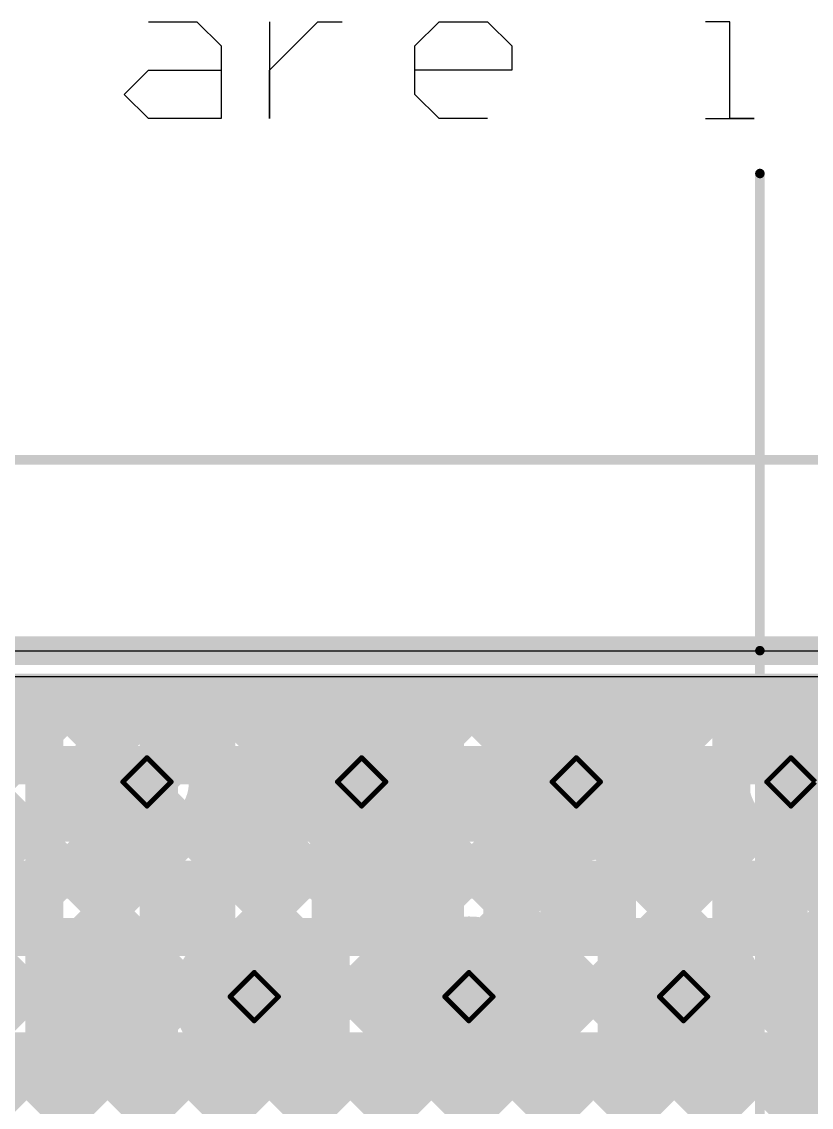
# Model space of a CAD drawing. Header units: millimetres. Extents: x 13 to 259, y -2 to 326.
# Drawn here: x 136.56 to 144.84, y 132.02 to 143.39 of the extents above; entities that cross this region are included whole.
import ezdxf

# ---------------------------------------------------------------- set-up
doc = ezdxf.new("R2010")
doc.units = ezdxf.units.MM
for name, color, linetype in [('BottomLayer', 5, 'Continuous'), ('ConnectLayer', 7, 'Continuous'), ('DrillDrawing', 1, 'Continuous'), ('Mechanical10', 56, 'Continuous'), ('Mechanical14', 56, 'Continuous'), ('Mechanical34', 56, 'Continuous'), ('Mechanical9', 56, 'Continuous'), ('MidLayer1', 16, 'Continuous'), ('MidLayer2', 76, 'Continuous'), ('MidLayer3', 90, 'Continuous'), ('MidLayer4', 156, 'Continuous'), ('MidLayer5', 130, 'Continuous'), ('MidLayer6', 216, 'Continuous'), ('MultiLayer', 9, 'Continuous'), ('TopLayer', 1, 'Continuous')]:
    doc.layers.add(name, color=color, linetype=linetype)

msp = doc.modelspace()

# ---------------------------------------------------------------- linework, layer by layer
at = {"layer": 'BottomLayer', "const_width": 0.3}
for points in [[(137.725, 135.425, 1), (138.025, 135.425, 1)], [(139.975, 135.425, 1), (140.275, 135.425, 1)], [(142.225, 135.425, 1), (142.525, 135.425, 1)], [(144.475, 135.425, 1), (144.775, 135.425, 1)], [(138.85, 133.175, 1), (139.15, 133.175, 1)], [(141.1, 133.175, 1), (141.4, 133.175, 1)], [(143.35, 133.175, 1), (143.65, 133.175, 1)]]:
    msp.add_lwpolyline(points, format="xyb", close=True, dxfattribs=at)
at = {"layer": 'ConnectLayer'}
msp.add_line((67.8, 136.8), (151.8, 136.8), dxfattribs=at)
msp.add_line((67.8, 136.8), (151.8, 136.8), dxfattribs=at)
at = {"layer": 'ConnectLayer', "const_width": 0.4}
for points in [[(90.1, 136.36), (151.36, 136.36)], [(90.1, 136.36), (151.36, 136.36)], [(132.623, 136.36), (139.043, 129.94)], [(132.809, 131.96), (137.209, 136.36)], [(133.471, 136.36), (139.891, 129.94)], [(133.657, 131.96), (138.057, 136.36)], [(134.32, 136.36), (140.74, 129.94)], [(134.506, 131.96), (138.906, 136.36)], [(134.769, 136.36), (151.36, 136.36)], [(134.769, 136.36), (151.36, 136.36)], [(134.874, 136.36), (144.3, 136.36)], [(134.874, 136.36), (144.3, 136.36)], [(134.874, 136.36), (144.3, 136.36)], [(134.874, 136.36), (144.3, 136.36)], [(135.169, 136.36), (138.36, 133.168)], [(135.169, 136.36), (138.36, 133.168)], [(135.169, 136.36), (141.589, 129.94)], [(135.354, 131.96), (139.754, 136.36)], [(135.916, 131.673), (140.603, 136.36)], [(135.98, 135.131), (137.209, 136.36)], [(135.98, 135.131), (137.209, 136.36)], [(136.017, 136.36), (138.66, 133.717)], [(136.017, 136.36), (138.66, 133.717)], [(136.017, 136.36), (142.437, 129.94)], [(136.081, 132.687), (139.754, 136.36)], [(136.081, 132.687), (139.754, 136.36)], [(136.34, 131.249), (141.451, 136.36)], [(136.765, 130.825), (142.3, 136.36)], [(136.8, 132.35), (136.8, 136.36)], [(136.866, 136.36), (137.387, 135.839)], [(136.866, 136.36), (137.387, 135.839)], [(136.866, 136.36), (143.286, 129.94)], [(137.189, 130.401), (143.148, 136.36)], [(137.4, 132.35), (137.4, 136.36)], [(137.613, 129.976), (143.997, 136.36)], [(137.714, 136.36), (138.028, 136.047)], [(137.714, 136.36), (138.028, 136.047)], [(137.714, 136.36), (144.134, 129.94)], [(137.75, 136.053), (138.057, 136.36)], [(137.75, 136.053), (138.057, 136.36)], [(138, 132.35), (138, 136.36)], [(138.373, 135.827), (138.906, 136.36)], [(138.373, 135.827), (138.906, 136.36)], [(138.425, 129.94), (144.845, 136.36)], [(138.563, 136.36), (139.485, 135.437)], [(138.563, 136.36), (139.485, 135.437)], [(138.563, 136.36), (144.095, 130.827)], [(138.6, 132.35), (138.6, 136.36)], [(139.2, 132.35), (139.2, 136.36)], [(139.274, 129.94), (145.694, 136.36)], [(139.411, 136.36), (139.797, 135.974)], [(139.411, 136.36), (139.797, 135.974)], [(139.411, 136.36), (144.573, 131.198)], [(139.506, 133.567), (142.3, 136.36)], [(139.506, 133.567), (142.3, 136.36)], [(139.8, 132.35), (139.8, 136.36)], [(140.122, 129.94), (146.542, 136.36)], [(140.26, 136.36), (143.021, 133.599)], [(140.26, 136.36), (143.021, 133.599)], [(140.26, 136.36), (151.36, 125.26)], [(140.287, 136.044), (140.603, 136.36)], [(140.287, 136.044), (140.603, 136.36)], [(140.4, 132.35), (140.4, 136.36)], [(140.729, 135.638), (141.451, 136.36)], [(140.729, 135.638), (141.451, 136.36)], [(140.971, 129.94), (147.391, 136.36)], [(141, 132.35), (141, 136.36)], [(141.108, 136.36), (141.788, 135.68)], [(141.108, 136.36), (141.788, 135.68)], [(141.108, 136.36), (151.36, 126.108)], [(141.6, 132.35), (141.6, 136.36)], [(141.819, 129.94), (148.239, 136.36)], [(141.957, 136.36), (142.262, 136.055)], [(141.957, 136.36), (142.262, 136.055)], [(141.957, 136.36), (151.36, 126.957)], [(142.2, 132.35), (142.2, 136.36)], [(142.668, 129.94), (149.088, 136.36)], [(142.739, 135.951), (143.148, 136.36)], [(142.739, 135.951), (143.148, 136.36)], [(142.8, 132.35), (142.8, 136.36)], [(142.805, 136.36), (144.087, 135.078)], [(142.805, 136.36), (144.087, 135.078)], [(142.805, 136.36), (151.36, 127.805)], [(143.013, 135.376), (143.997, 136.36)], [(143.013, 135.376), (143.997, 136.36)], [(143.4, 132.35), (143.4, 136.36)], [(143.654, 136.36), (144.155, 135.859)], [(143.654, 136.36), (144.155, 135.859)], [(143.654, 136.36), (151.36, 128.654)], [(143.876, 133.693), (146.542, 136.36)], [(143.876, 133.693), (146.542, 136.36)], [(144, 132.35), (144, 136.36)], [(144.502, 136.36), (144.832, 136.031)], [(144.502, 136.36), (144.832, 136.031)], [(144.502, 136.36), (151.36, 129.502)], [(144.545, 136.06), (144.845, 136.36)], [(144.545, 136.06), (144.845, 136.36)], [(144.6, 132.35), (144.6, 136.36)], [(68.24, 136.2), (151.36, 136.2)], [(68.24, 135.6), (151.36, 135.6)], [(136.213, 134.516), (137.247, 135.55)], [(136.213, 134.516), (137.247, 135.55)], [(138.497, 135.578), (140.657, 133.417)], [(138.497, 135.578), (140.657, 133.417)], [(141.859, 133.373), (143.99, 135.505)], [(141.859, 133.373), (143.99, 135.505)], [(143.005, 135.312), (145.111, 133.206)], [(143.005, 135.312), (145.111, 133.206)], [(133.328, 129.085), (139.506, 135.263)], [(136.016, 131.773), (139.506, 135.263)], [(144.136, 133.105), (146.264, 135.234)], [(144.136, 133.105), (146.264, 135.234)], [(126.695, 119.907), (141.849, 135.061)], [(137.288, 130.5), (141.849, 135.061)], [(140.674, 135.097), (143.025, 132.747)], [(140.674, 135.097), (143.025, 132.747)], [(68.24, 135), (151.36, 135)], [(132.78, 123.446), (144.244, 134.911)], [(136.303, 133.757), (137.473, 134.927)], [(136.303, 133.757), (137.473, 134.927)], [(138.289, 134.937), (144.624, 128.602)], [(138.289, 134.937), (144.624, 128.602)], [(138.561, 129.227), (144.244, 134.911)], [(142.63, 134.838), (143.679, 133.79)], [(142.63, 134.838), (143.679, 133.79)], [(144.278, 134.887), (145.434, 133.731)], [(144.278, 134.887), (145.434, 133.731)], [(138.898, 133.807), (139.913, 134.821)], [(138.898, 133.807), (139.913, 134.821)], [(140.138, 134.785), (141.121, 133.802)], [(140.138, 134.785), (141.121, 133.802)], [(141.427, 133.79), (142.424, 134.787)], [(141.427, 133.79), (142.424, 134.787)], [(68.24, 134.4), (151.36, 134.4)], [(136.229, 134.451), (145.468, 125.212)], [(136.229, 134.451), (145.468, 125.212)], [(68.24, 133.8), (151.36, 133.8)], [(136.291, 133.54), (147.853, 121.978)], [(136.291, 133.54), (147.853, 121.978)], [(144.115, 133.354), (149.969, 127.499)], [(144.115, 133.354), (149.969, 127.499)], [(132.601, 127.51), (138.368, 133.277)], [(132.781, 120.902), (145.113, 133.233)], [(136.44, 131.349), (138.368, 133.277)], [(139.834, 127.955), (145.113, 133.233)], [(68.24, 133.2), (151.36, 133.2)], [(141.877, 133.046), (148.398, 126.525)], [(141.877, 133.046), (148.398, 126.525)], [(133.874, 126.238), (140.635, 132.998)], [(137.713, 130.076), (140.635, 132.998)], [(136.141, 132.842), (145.636, 123.347)], [(136.141, 132.842), (145.636, 123.347)], [(137.687, 127.505), (142.982, 132.799)], [(138.986, 128.803), (142.982, 132.799)], [(139.542, 132.835), (144.112, 128.265)], [(139.542, 132.835), (144.112, 128.265)], [(132.77, 126.831), (138.608, 132.669)], [(136.864, 130.925), (138.608, 132.669)], [(143.072, 132.699), (147.538, 128.233)], [(143.072, 132.699), (147.538, 128.233)], [(143.924, 132.696), (147.878, 128.742)], [(143.924, 132.696), (147.878, 128.742)], [(111.689, 132.6), (151.36, 132.6)], [(134.036, 125.551), (141.052, 132.566)], [(138.137, 129.652), (141.052, 132.566)], [(138.96, 126.232), (145.38, 132.653)], [(140.258, 127.53), (145.38, 132.653)], [(141.492, 132.582), (147.71, 126.364)], [(141.492, 132.582), (147.71, 126.364)], [(137.842, 126.811), (143.57, 132.539)], [(138.993, 132.535), (145.699, 125.83)], [(138.993, 132.535), (145.699, 125.83)], [(139.41, 128.379), (143.57, 132.539)], [(111.939, 132.35), (146.59, 132.35)]]:
    msp.add_lwpolyline(points, dxfattribs=at)
at = {"layer": 'ConnectLayer'}
for points, const_width in [([(136.7, 136.36, 1), (136.9, 136.36, 1)], 0.2), ([(136.766, 136.36, 1), (136.966, 136.36, 1)], 0.2), ([(136.766, 136.36, 1), (136.966, 136.36, 1)], 0.2), ([(136.766, 136.36, 1), (136.966, 136.36, 1)], 0.2), ([(137.109, 136.36, 1), (137.309, 136.36, 1)], 0.2), ([(137.109, 136.36, 1), (137.309, 136.36, 1)], 0.2), ([(137.109, 136.36, 1), (137.309, 136.36, 1)], 0.2), ([(137.3, 136.36, 1), (137.5, 136.36, 1)], 0.2), ([(137.614, 136.36, 1), (137.814, 136.36, 1)], 0.2), ([(137.614, 136.36, 1), (137.814, 136.36, 1)], 0.2), ([(137.614, 136.36, 1), (137.814, 136.36, 1)], 0.2), ([(137.9, 136.36, 1), (138.1, 136.36, 1)], 0.2), ([(137.957, 136.36, 1), (138.157, 136.36, 1)], 0.2), ([(137.957, 136.36, 1), (138.157, 136.36, 1)], 0.2), ([(137.957, 136.36, 1), (138.157, 136.36, 1)], 0.2), ([(138.463, 136.36, 1), (138.663, 136.36, 1)], 0.2), ([(138.463, 136.36, 1), (138.663, 136.36, 1)], 0.2), ([(138.463, 136.36, 1), (138.663, 136.36, 1)], 0.2), ([(138.5, 136.36, 1), (138.7, 136.36, 1)], 0.2), ([(138.806, 136.36, 1), (139.006, 136.36, 1)], 0.2), ([(138.806, 136.36, 1), (139.006, 136.36, 1)], 0.2), ([(138.806, 136.36, 1), (139.006, 136.36, 1)], 0.2), ([(139.1, 136.36, 1), (139.3, 136.36, 1)], 0.2), ([(139.311, 136.36, 1), (139.511, 136.36, 1)], 0.2), ([(139.311, 136.36, 1), (139.511, 136.36, 1)], 0.2), ([(139.311, 136.36, 1), (139.511, 136.36, 1)], 0.2), ([(139.654, 136.36, 1), (139.854, 136.36, 1)], 0.2), ([(139.654, 136.36, 1), (139.854, 136.36, 1)], 0.2), ([(139.654, 136.36, 1), (139.854, 136.36, 1)], 0.2), ([(139.7, 136.36, 1), (139.9, 136.36, 1)], 0.2), ([(140.16, 136.36, 1), (140.36, 136.36, 1)], 0.2), ([(140.16, 136.36, 1), (140.36, 136.36, 1)], 0.2), ([(140.16, 136.36, 1), (140.36, 136.36, 1)], 0.2), ([(140.3, 136.36, 1), (140.5, 136.36, 1)], 0.2), ([(140.503, 136.36, 1), (140.703, 136.36, 1)], 0.2), ([(140.503, 136.36, 1), (140.703, 136.36, 1)], 0.2), ([(140.503, 136.36, 1), (140.703, 136.36, 1)], 0.2), ([(140.9, 136.36, 1), (141.1, 136.36, 1)], 0.2), ([(141.008, 136.36, 1), (141.208, 136.36, 1)], 0.2), ([(141.008, 136.36, 1), (141.208, 136.36, 1)], 0.2), ([(141.008, 136.36, 1), (141.208, 136.36, 1)], 0.2), ([(141.351, 136.36, 1), (141.551, 136.36, 1)], 0.2), ([(141.351, 136.36, 1), (141.551, 136.36, 1)], 0.2), ([(141.351, 136.36, 1), (141.551, 136.36, 1)], 0.2), ([(141.5, 136.36, 1), (141.7, 136.36, 1)], 0.2), ([(141.857, 136.36, 1), (142.057, 136.36, 1)], 0.2), ([(141.857, 136.36, 1), (142.057, 136.36, 1)], 0.2), ([(141.857, 136.36, 1), (142.057, 136.36, 1)], 0.2), ([(142.1, 136.36, 1), (142.3, 136.36, 1)], 0.2), ([(142.2, 136.36, 1), (142.4, 136.36, 1)], 0.2), ([(142.2, 136.36, 1), (142.4, 136.36, 1)], 0.2), ([(142.2, 136.36, 1), (142.4, 136.36, 1)], 0.2), ([(142.7, 136.36, 1), (142.9, 136.36, 1)], 0.2), ([(142.705, 136.36, 1), (142.905, 136.36, 1)], 0.2), ([(142.705, 136.36, 1), (142.905, 136.36, 1)], 0.2), ([(142.705, 136.36, 1), (142.905, 136.36, 1)], 0.2), ([(143.048, 136.36, 1), (143.248, 136.36, 1)], 0.2), ([(143.048, 136.36, 1), (143.248, 136.36, 1)], 0.2), ([(143.048, 136.36, 1), (143.248, 136.36, 1)], 0.2), ([(143.3, 136.36, 1), (143.5, 136.36, 1)], 0.2), ([(143.554, 136.36, 1), (143.754, 136.36, 1)], 0.2), ([(143.554, 136.36, 1), (143.754, 136.36, 1)], 0.2), ([(143.554, 136.36, 1), (143.754, 136.36, 1)], 0.2), ([(143.897, 136.36, 1), (144.097, 136.36, 1)], 0.2), ([(143.897, 136.36, 1), (144.097, 136.36, 1)], 0.2), ([(143.897, 136.36, 1), (144.097, 136.36, 1)], 0.2), ([(143.9, 136.36, 1), (144.1, 136.36, 1)], 0.2), ([(144.2, 136.36, 1), (144.4, 136.36, 1)], 0.2), ([(144.2, 136.36, 1), (144.4, 136.36, 1)], 0.2), ([(144.2, 136.36, 1), (144.4, 136.36, 1)], 0.2), ([(144.2, 136.36, 1), (144.4, 136.36, 1)], 0.2), ([(144.402, 136.36, 1), (144.602, 136.36, 1)], 0.2), ([(144.402, 136.36, 1), (144.602, 136.36, 1)], 0.2), ([(144.402, 136.36, 1), (144.602, 136.36, 1)], 0.2), ([(144.5, 136.36, 1), (144.7, 136.36, 1)], 0.2), ([(144.745, 136.36, 1), (144.945, 136.36, 1)], 0.2), ([(144.745, 136.36, 1), (144.945, 136.36, 1)], 0.2), ([(144.745, 136.36, 1), (144.945, 136.36, 1)], 0.2), ([(138.515, 135.425, 1), (137.235, 135.425, 1)], 0.4), ([(138.515, 135.425, 1), (137.235, 135.425, 1)], 0.4), ([(137.65, 136.053, 1), (137.85, 136.053, 1)], 0.2), ([(137.65, 136.053, 1), (137.85, 136.053, 1)], 0.2), ([(137.928, 136.047, 1), (138.128, 136.047, 1)], 0.2), ([(137.928, 136.047, 1), (138.128, 136.047, 1)], 0.2), ([(140.765, 135.425, 1), (139.485, 135.425, 1)], 0.4), ([(140.765, 135.425, 1), (139.485, 135.425, 1)], 0.4), ([(139.697, 135.974, 1), (139.897, 135.974, 1)], 0.2), ([(139.697, 135.974, 1), (139.897, 135.974, 1)], 0.2), ([(140.187, 136.044, 1), (140.387, 136.044, 1)], 0.2), ([(140.187, 136.044, 1), (140.387, 136.044, 1)], 0.2), ([(143.015, 135.425, 1), (141.735, 135.425, 1)], 0.4), ([(143.015, 135.425, 1), (141.735, 135.425, 1)], 0.4), ([(142.162, 136.055, 1), (142.362, 136.055, 1)], 0.2), ([(142.162, 136.055, 1), (142.362, 136.055, 1)], 0.2), ([(145.265, 135.425, 1), (143.985, 135.425, 1)], 0.4), ([(145.265, 135.425, 1), (143.985, 135.425, 1)], 0.4), ([(144.445, 136.06, 1), (144.645, 136.06, 1)], 0.2), ([(144.445, 136.06, 1), (144.645, 136.06, 1)], 0.2), ([(144.732, 136.031, 1), (144.932, 136.031, 1)], 0.2), ([(144.732, 136.031, 1), (144.932, 136.031, 1)], 0.2), ([(142.639, 135.951, 1), (142.839, 135.951, 1)], 0.2), ([(142.639, 135.951, 1), (142.839, 135.951, 1)], 0.2), ([(144.055, 135.859, 1), (144.255, 135.859, 1)], 0.2), ([(144.055, 135.859, 1), (144.255, 135.859, 1)], 0.2), ([(137.287, 135.839, 1), (137.487, 135.839, 1)], 0.2), ([(137.287, 135.839, 1), (137.487, 135.839, 1)], 0.2), ([(138.273, 135.827, 1), (138.473, 135.827, 1)], 0.2), ([(138.273, 135.827, 1), (138.473, 135.827, 1)], 0.2), ([(140.629, 135.638, 1), (140.829, 135.638, 1)], 0.2), ([(140.629, 135.638, 1), (140.829, 135.638, 1)], 0.2), ([(141.688, 135.68, 1), (141.888, 135.68, 1)], 0.2), ([(141.688, 135.68, 1), (141.888, 135.68, 1)], 0.2), ([(137.147, 135.55, 1), (137.347, 135.55, 1)], 0.2), ([(137.147, 135.55, 1), (137.347, 135.55, 1)], 0.2), ([(138.397, 135.578, 1), (138.597, 135.578, 1)], 0.2), ([(138.397, 135.578, 1), (138.597, 135.578, 1)], 0.2), ([(137.135, 135.425, 1), (137.335, 135.425, 1)], 0.2), ([(137.135, 135.425, 1), (137.335, 135.425, 1)], 0.2), ([(138.415, 135.425, 1), (138.615, 135.425, 1)], 0.2), ([(138.415, 135.425, 1), (138.615, 135.425, 1)], 0.2), ([(139.385, 135.437, 1), (139.585, 135.437, 1)], 0.2), ([(139.385, 135.437, 1), (139.585, 135.437, 1)], 0.2), ([(139.385, 135.425, 1), (139.585, 135.425, 1)], 0.2), ([(139.385, 135.425, 1), (139.585, 135.425, 1)], 0.2), ([(140.665, 135.425, 1), (140.865, 135.425, 1)], 0.2), ([(140.665, 135.425, 1), (140.865, 135.425, 1)], 0.2), ([(141.635, 135.425, 1), (141.835, 135.425, 1)], 0.2), ([(141.635, 135.425, 1), (141.835, 135.425, 1)], 0.2), ([(142.915, 135.425, 1), (143.115, 135.425, 1)], 0.2), ([(142.915, 135.425, 1), (143.115, 135.425, 1)], 0.2), ([(143.885, 135.425, 1), (144.085, 135.425, 1)], 0.2), ([(143.885, 135.425, 1), (144.085, 135.425, 1)], 0.2), ([(143.89, 135.505, 1), (144.09, 135.505, 1)], 0.2), ([(143.89, 135.505, 1), (144.09, 135.505, 1)], 0.2), ([(142.905, 135.312, 1), (143.105, 135.312, 1)], 0.2), ([(142.905, 135.312, 1), (143.105, 135.312, 1)], 0.2), ([(142.913, 135.376, 1), (143.113, 135.376, 1)], 0.2), ([(142.913, 135.376, 1), (143.113, 135.376, 1)], 0.2), ([(139.406, 135.263, 1), (139.606, 135.263, 1)], 0.2), ([(139.406, 135.263, 1), (139.606, 135.263, 1)], 0.2), ([(140.574, 135.097, 1), (140.774, 135.097, 1)], 0.2), ([(140.574, 135.097, 1), (140.774, 135.097, 1)], 0.2), ([(141.749, 135.061, 1), (141.949, 135.061, 1)], 0.2), ([(141.749, 135.061, 1), (141.949, 135.061, 1)], 0.2), ([(143.987, 135.078, 1), (144.187, 135.078, 1)], 0.2), ([(143.987, 135.078, 1), (144.187, 135.078, 1)], 0.2), ([(137.373, 134.927, 1), (137.573, 134.927, 1)], 0.2), ([(137.373, 134.927, 1), (137.573, 134.927, 1)], 0.2), ([(138.189, 134.937, 1), (138.389, 134.937, 1)], 0.2), ([(138.189, 134.937, 1), (138.389, 134.937, 1)], 0.2), ([(142.53, 134.838, 1), (142.73, 134.838, 1)], 0.2), ([(142.53, 134.838, 1), (142.73, 134.838, 1)], 0.2), ([(144.144, 134.911, 1), (144.344, 134.911, 1)], 0.2), ([(144.144, 134.911, 1), (144.344, 134.911, 1)], 0.2), ([(144.178, 134.887, 1), (144.378, 134.887, 1)], 0.2), ([(144.178, 134.887, 1), (144.378, 134.887, 1)], 0.2), ([(139.813, 134.821, 1), (140.013, 134.821, 1)], 0.2), ([(139.813, 134.821, 1), (140.013, 134.821, 1)], 0.2), ([(140.038, 134.785, 1), (140.238, 134.785, 1)], 0.2), ([(140.038, 134.785, 1), (140.238, 134.785, 1)], 0.2), ([(142.324, 134.787, 1), (142.524, 134.787, 1)], 0.2), ([(142.324, 134.787, 1), (142.524, 134.787, 1)], 0.2), ([(139.64, 133.175, 1), (138.36, 133.175, 1)], 0.4), ([(139.64, 133.175, 1), (138.36, 133.175, 1)], 0.4), ([(138.798, 133.807, 1), (138.998, 133.807, 1)], 0.2), ([(138.798, 133.807, 1), (138.998, 133.807, 1)], 0.2), ([(141.89, 133.175, 1), (140.61, 133.175, 1)], 0.4), ([(141.89, 133.175, 1), (140.61, 133.175, 1)], 0.4), ([(144.14, 133.175, 1), (142.86, 133.175, 1)], 0.4), ([(144.14, 133.175, 1), (142.86, 133.175, 1)], 0.4), ([(138.56, 133.717, 1), (138.76, 133.717, 1)], 0.2), ([(138.56, 133.717, 1), (138.76, 133.717, 1)], 0.2), ([(141.021, 133.802, 1), (141.221, 133.802, 1)], 0.2), ([(141.021, 133.802, 1), (141.221, 133.802, 1)], 0.2), ([(141.327, 133.79, 1), (141.527, 133.79, 1)], 0.2), ([(141.327, 133.79, 1), (141.527, 133.79, 1)], 0.2), ([(143.579, 133.79, 1), (143.779, 133.79, 1)], 0.2), ([(143.579, 133.79, 1), (143.779, 133.79, 1)], 0.2), ([(143.776, 133.693, 1), (143.976, 133.693, 1)], 0.2), ([(143.776, 133.693, 1), (143.976, 133.693, 1)], 0.2), ([(142.921, 133.599, 1), (143.121, 133.599, 1)], 0.2), ([(142.921, 133.599, 1), (143.121, 133.599, 1)], 0.2), ([(139.406, 133.567, 1), (139.606, 133.567, 1)], 0.2), ([(139.406, 133.567, 1), (139.606, 133.567, 1)], 0.2), ([(140.557, 133.417, 1), (140.757, 133.417, 1)], 0.2), ([(140.557, 133.417, 1), (140.757, 133.417, 1)], 0.2), ([(141.759, 133.373, 1), (141.959, 133.373, 1)], 0.2), ([(141.759, 133.373, 1), (141.959, 133.373, 1)], 0.2), ([(144.015, 133.354, 1), (144.215, 133.354, 1)], 0.2), ([(144.015, 133.354, 1), (144.215, 133.354, 1)], 0.2), ([(138.268, 133.277, 1), (138.468, 133.277, 1)], 0.2), ([(138.268, 133.277, 1), (138.468, 133.277, 1)], 0.2), ([(138.26, 133.175, 1), (138.46, 133.175, 1)], 0.2), ([(138.26, 133.175, 1), (138.46, 133.175, 1)], 0.2), ([(138.26, 133.168, 1), (138.46, 133.168, 1)], 0.2), ([(138.26, 133.168, 1), (138.46, 133.168, 1)], 0.2), ([(139.54, 133.175, 1), (139.74, 133.175, 1)], 0.2), ([(139.54, 133.175, 1), (139.74, 133.175, 1)], 0.2), ([(140.51, 133.175, 1), (140.71, 133.175, 1)], 0.2), ([(140.51, 133.175, 1), (140.71, 133.175, 1)], 0.2), ([(141.79, 133.175, 1), (141.99, 133.175, 1)], 0.2), ([(141.79, 133.175, 1), (141.99, 133.175, 1)], 0.2), ([(142.76, 133.175, 1), (142.96, 133.175, 1)], 0.2), ([(142.76, 133.175, 1), (142.96, 133.175, 1)], 0.2), ([(144.04, 133.175, 1), (144.24, 133.175, 1)], 0.2), ([(144.04, 133.175, 1), (144.24, 133.175, 1)], 0.2), ([(141.777, 133.046, 1), (141.977, 133.046, 1)], 0.2), ([(141.777, 133.046, 1), (141.977, 133.046, 1)], 0.2), ([(144.036, 133.105, 1), (144.236, 133.105, 1)], 0.2), ([(144.036, 133.105, 1), (144.236, 133.105, 1)], 0.2), ([(140.535, 132.998, 1), (140.735, 132.998, 1)], 0.2), ([(140.535, 132.998, 1), (140.735, 132.998, 1)], 0.2), ([(139.442, 132.835, 1), (139.642, 132.835, 1)], 0.2), ([(139.442, 132.835, 1), (139.642, 132.835, 1)], 0.2), ([(142.882, 132.799, 1), (143.082, 132.799, 1)], 0.2), ([(142.882, 132.799, 1), (143.082, 132.799, 1)], 0.2), ([(138.508, 132.669, 1), (138.708, 132.669, 1)], 0.2), ([(138.508, 132.669, 1), (138.708, 132.669, 1)], 0.2), ([(142.925, 132.747, 1), (143.125, 132.747, 1)], 0.2), ([(142.925, 132.747, 1), (143.125, 132.747, 1)], 0.2), ([(142.972, 132.699, 1), (143.172, 132.699, 1)], 0.2), ([(142.972, 132.699, 1), (143.172, 132.699, 1)], 0.2), ([(143.824, 132.696, 1), (144.024, 132.696, 1)], 0.2), ([(143.824, 132.696, 1), (144.024, 132.696, 1)], 0.2), ([(140.952, 132.566, 1), (141.152, 132.566, 1)], 0.2), ([(140.952, 132.566, 1), (141.152, 132.566, 1)], 0.2), ([(141.392, 132.582, 1), (141.592, 132.582, 1)], 0.2), ([(141.392, 132.582, 1), (141.592, 132.582, 1)], 0.2), ([(138.893, 132.535, 1), (139.093, 132.535, 1)], 0.2), ([(138.893, 132.535, 1), (139.093, 132.535, 1)], 0.2), ([(143.47, 132.539, 1), (143.67, 132.539, 1)], 0.2), ([(143.47, 132.539, 1), (143.67, 132.539, 1)], 0.2), ([(136.7, 132.35, 1), (136.9, 132.35, 1)], 0.2), ([(137.3, 132.35, 1), (137.5, 132.35, 1)], 0.2), ([(137.9, 132.35, 1), (138.1, 132.35, 1)], 0.2), ([(138.5, 132.35, 1), (138.7, 132.35, 1)], 0.2), ([(139.1, 132.35, 1), (139.3, 132.35, 1)], 0.2), ([(139.7, 132.35, 1), (139.9, 132.35, 1)], 0.2), ([(140.3, 132.35, 1), (140.5, 132.35, 1)], 0.2), ([(140.9, 132.35, 1), (141.1, 132.35, 1)], 0.2), ([(141.5, 132.35, 1), (141.7, 132.35, 1)], 0.2), ([(142.1, 132.35, 1), (142.3, 132.35, 1)], 0.2), ([(142.7, 132.35, 1), (142.9, 132.35, 1)], 0.2), ([(143.3, 132.35, 1), (143.5, 132.35, 1)], 0.2), ([(143.9, 132.35, 1), (144.1, 132.35, 1)], 0.2), ([(144.5, 132.35, 1), (144.7, 132.35, 1)], 0.2)]:
    msp.add_lwpolyline(points, format="xyb", close=True, dxfattribs=dict(at, const_width=const_width))
at = {"layer": 'DrillDrawing', "const_width": 0.0508}
for points in [[(137.621, 135.425), (137.875, 135.679)], [(137.875, 135.679), (138.129, 135.425)], [(139.871, 135.425), (140.125, 135.679)], [(140.125, 135.679), (140.379, 135.425)], [(142.121, 135.425), (142.375, 135.679)], [(142.375, 135.679), (142.629, 135.425)], [(144.371, 135.425), (144.625, 135.679)], [(144.625, 135.679), (144.879, 135.425)], [(137.621, 135.425), (137.875, 135.171)], [(137.875, 135.171), (138.129, 135.425)], [(139.871, 135.425), (140.125, 135.171)], [(140.125, 135.171), (140.379, 135.425)], [(142.121, 135.425), (142.375, 135.171)], [(142.375, 135.171), (142.629, 135.425)], [(144.371, 135.425), (144.625, 135.171)], [(144.625, 135.171), (144.879, 135.425)], [(138.746, 133.175), (139, 133.429)], [(139, 133.429), (139.254, 133.175)], [(140.996, 133.175), (141.25, 133.429)], [(141.25, 133.429), (141.504, 133.175)], [(143.246, 133.175), (143.5, 133.429)], [(143.5, 133.429), (143.754, 133.175)], [(138.746, 133.175), (139, 132.921)], [(139, 132.921), (139.254, 133.175)], [(140.996, 133.175), (141.25, 132.921)], [(141.25, 132.921), (141.504, 133.175)], [(143.246, 133.175), (143.5, 132.921)], [(143.5, 132.921), (143.754, 133.175)]]:
    msp.add_lwpolyline(points, dxfattribs=at)
at = {"layer": 'DrillDrawing', "const_width": 0.0254}
for points in [[(137.862, 135.679, 1), (137.888, 135.679, 1)], [(137.862, 135.679, 1), (137.888, 135.679, 1)], [(140.112, 135.679, 1), (140.138, 135.679, 1)], [(140.112, 135.679, 1), (140.138, 135.679, 1)], [(142.362, 135.679, 1), (142.388, 135.679, 1)], [(142.362, 135.679, 1), (142.388, 135.679, 1)], [(144.612, 135.679, 1), (144.638, 135.679, 1)], [(144.612, 135.679, 1), (144.638, 135.679, 1)], [(137.608, 135.425, 1), (137.634, 135.425, 1)], [(137.608, 135.425, 1), (137.634, 135.425, 1)], [(138.116, 135.425, 1), (138.142, 135.425, 1)], [(138.116, 135.425, 1), (138.142, 135.425, 1)], [(139.858, 135.425, 1), (139.884, 135.425, 1)], [(139.858, 135.425, 1), (139.884, 135.425, 1)], [(140.366, 135.425, 1), (140.392, 135.425, 1)], [(140.366, 135.425, 1), (140.392, 135.425, 1)], [(142.108, 135.425, 1), (142.134, 135.425, 1)], [(142.108, 135.425, 1), (142.134, 135.425, 1)], [(142.616, 135.425, 1), (142.642, 135.425, 1)], [(142.616, 135.425, 1), (142.642, 135.425, 1)], [(144.358, 135.425, 1), (144.384, 135.425, 1)], [(144.358, 135.425, 1), (144.384, 135.425, 1)], [(137.862, 135.171, 1), (137.888, 135.171, 1)], [(137.862, 135.171, 1), (137.888, 135.171, 1)], [(140.112, 135.171, 1), (140.138, 135.171, 1)], [(140.112, 135.171, 1), (140.138, 135.171, 1)], [(142.362, 135.171, 1), (142.388, 135.171, 1)], [(142.362, 135.171, 1), (142.388, 135.171, 1)], [(144.612, 135.171, 1), (144.638, 135.171, 1)], [(144.612, 135.171, 1), (144.638, 135.171, 1)], [(138.987, 133.429, 1), (139.013, 133.429, 1)], [(138.987, 133.429, 1), (139.013, 133.429, 1)], [(141.237, 133.429, 1), (141.263, 133.429, 1)], [(141.237, 133.429, 1), (141.263, 133.429, 1)], [(143.487, 133.429, 1), (143.513, 133.429, 1)], [(143.487, 133.429, 1), (143.513, 133.429, 1)], [(138.733, 133.175, 1), (138.759, 133.175, 1)], [(138.733, 133.175, 1), (138.759, 133.175, 1)], [(139.241, 133.175, 1), (139.267, 133.175, 1)], [(139.241, 133.175, 1), (139.267, 133.175, 1)], [(140.983, 133.175, 1), (141.009, 133.175, 1)], [(140.983, 133.175, 1), (141.009, 133.175, 1)], [(141.491, 133.175, 1), (141.517, 133.175, 1)], [(141.491, 133.175, 1), (141.517, 133.175, 1)], [(143.233, 133.175, 1), (143.259, 133.175, 1)], [(143.233, 133.175, 1), (143.259, 133.175, 1)], [(143.741, 133.175, 1), (143.767, 133.175, 1)], [(143.741, 133.175, 1), (143.767, 133.175, 1)], [(138.987, 132.921, 1), (139.013, 132.921, 1)], [(138.987, 132.921, 1), (139.013, 132.921, 1)], [(141.237, 132.921, 1), (141.263, 132.921, 1)], [(141.237, 132.921, 1), (141.263, 132.921, 1)], [(143.487, 132.921, 1), (143.513, 132.921, 1)], [(143.487, 132.921, 1), (143.513, 132.921, 1)]]:
    msp.add_lwpolyline(points, format="xyb", close=True, dxfattribs=at)
at = {"layer": 'Mechanical10', "const_width": 0.1}
for points in [[(144.3, 136.8), (144.3, 141.8)], [(144.3, 136.8), (149.3, 136.8)]]:
    msp.add_lwpolyline(points, dxfattribs=at)
at = {"layer": 'Mechanical10', "const_width": 0.05}
for points in [[(144.275, 141.8, 1), (144.325, 141.8, 1)], [(144.275, 136.8, 1), (144.325, 136.8, 1)], [(144.275, 136.8, 1), (144.325, 136.8, 1)]]:
    msp.add_lwpolyline(points, format="xyb", close=True, dxfattribs=at)
at = {"layer": 'Mechanical14'}
for p, q in [((137.891, 143.391), (138.399, 143.391)), ((138.399, 143.391), (138.653, 143.137)), ((139.16, 143.391), (139.16, 142.375)), ((139.414, 143.137), (139.668, 143.391)), ((139.668, 143.391), (139.922, 143.391)), ((140.684, 143.137), (140.938, 143.391)), ((140.938, 143.391), (141.446, 143.391)), ((141.446, 143.391), (141.7, 143.137)), ((143.985, 143.391), (143.731, 143.391)), ((143.985, 142.375), (143.985, 143.391)), ((138.653, 143.137), (138.653, 142.375)), ((139.16, 142.883), (139.414, 143.137)), ((140.684, 142.629), (140.684, 143.137)), ((141.7, 143.137), (141.7, 142.883)), ((137.637, 142.629), (137.891, 142.883)), ((137.891, 142.883), (138.653, 142.883)), ((139.16, 142.375), (139.16, 142.883)), ((141.7, 142.883), (140.684, 142.883)), ((137.891, 142.375), (137.637, 142.629)), ((140.938, 142.375), (140.684, 142.629)), ((138.653, 142.375), (137.891, 142.375)), ((141.446, 142.375), (140.938, 142.375)), ((143.731, 142.375), (144.239, 142.375)), ((144.239, 142.375), (143.985, 142.375))]:
    msp.add_line(p, q, dxfattribs=at)
at = {"layer": 'Mechanical14', "const_width": 0.3}
msp.add_lwpolyline([(90.1, 136.8), (151.8, 136.8)], dxfattribs=at)
at = {"layer": 'Mechanical34', "const_width": 0.1}
msp.add_lwpolyline([(68.2, 136.85), (151.8, 136.85)], dxfattribs=at)
at = {"layer": 'Mechanical9', "const_width": 0.1}
for points in [[(120.4, 138.8), (145.3, 138.8)], [(120.4, 136.8), (144.3, 136.8)], [(144.3, 103.9), (144.3, 136.8)]]:
    msp.add_lwpolyline(points, dxfattribs=at)
at = {"layer": 'Mechanical9', "const_width": 0.05}
msp.add_lwpolyline([(144.275, 136.8, 1), (144.325, 136.8, 1)], format="xyb", close=True, dxfattribs=at)
msp.add_lwpolyline([(144.275, 136.8, 1), (144.325, 136.8, 1)], format="xyb", close=True, dxfattribs=at)
at = {"layer": 'MidLayer1', "const_width": 0.3}
for points in [[(137.725, 135.425, 1), (138.025, 135.425, 1)], [(139.975, 135.425, 1), (140.275, 135.425, 1)], [(142.225, 135.425, 1), (142.525, 135.425, 1)], [(144.475, 135.425, 1), (144.775, 135.425, 1)], [(138.85, 133.175, 1), (139.15, 133.175, 1)], [(141.1, 133.175, 1), (141.4, 133.175, 1)], [(143.35, 133.175, 1), (143.65, 133.175, 1)]]:
    msp.add_lwpolyline(points, format="xyb", close=True, dxfattribs=at)
at = {"layer": 'MidLayer2', "const_width": 0.3}
for points in [[(137.725, 135.425, 1), (138.025, 135.425, 1)], [(139.975, 135.425, 1), (140.275, 135.425, 1)], [(142.225, 135.425, 1), (142.525, 135.425, 1)], [(144.475, 135.425, 1), (144.775, 135.425, 1)], [(138.85, 133.175, 1), (139.15, 133.175, 1)], [(141.1, 133.175, 1), (141.4, 133.175, 1)], [(143.35, 133.175, 1), (143.65, 133.175, 1)]]:
    msp.add_lwpolyline(points, format="xyb", close=True, dxfattribs=at)
at = {"layer": 'MidLayer3', "const_width": 0.3}
for points in [[(137.725, 135.425, 1), (138.025, 135.425, 1)], [(139.975, 135.425, 1), (140.275, 135.425, 1)], [(142.225, 135.425, 1), (142.525, 135.425, 1)], [(144.475, 135.425, 1), (144.775, 135.425, 1)], [(138.85, 133.175, 1), (139.15, 133.175, 1)], [(141.1, 133.175, 1), (141.4, 133.175, 1)], [(143.35, 133.175, 1), (143.65, 133.175, 1)]]:
    msp.add_lwpolyline(points, format="xyb", close=True, dxfattribs=at)
at = {"layer": 'MidLayer4', "const_width": 0.3}
for points in [[(137.725, 135.425, 1), (138.025, 135.425, 1)], [(139.975, 135.425, 1), (140.275, 135.425, 1)], [(142.225, 135.425, 1), (142.525, 135.425, 1)], [(144.475, 135.425, 1), (144.775, 135.425, 1)], [(138.85, 133.175, 1), (139.15, 133.175, 1)], [(141.1, 133.175, 1), (141.4, 133.175, 1)], [(143.35, 133.175, 1), (143.65, 133.175, 1)]]:
    msp.add_lwpolyline(points, format="xyb", close=True, dxfattribs=at)
at = {"layer": 'MidLayer5', "const_width": 0.3}
for points in [[(137.725, 135.425, 1), (138.025, 135.425, 1)], [(139.975, 135.425, 1), (140.275, 135.425, 1)], [(142.225, 135.425, 1), (142.525, 135.425, 1)], [(144.475, 135.425, 1), (144.775, 135.425, 1)], [(138.85, 133.175, 1), (139.15, 133.175, 1)], [(141.1, 133.175, 1), (141.4, 133.175, 1)], [(143.35, 133.175, 1), (143.65, 133.175, 1)]]:
    msp.add_lwpolyline(points, format="xyb", close=True, dxfattribs=at)
at = {"layer": 'MidLayer6', "const_width": 0.3}
for points in [[(137.725, 135.425, 1), (138.025, 135.425, 1)], [(139.975, 135.425, 1), (140.275, 135.425, 1)], [(142.225, 135.425, 1), (142.525, 135.425, 1)], [(144.475, 135.425, 1), (144.775, 135.425, 1)], [(138.85, 133.175, 1), (139.15, 133.175, 1)], [(141.1, 133.175, 1), (141.4, 133.175, 1)], [(143.35, 133.175, 1), (143.65, 133.175, 1)]]:
    msp.add_lwpolyline(points, format="xyb", close=True, dxfattribs=at)
at = {"layer": 'MultiLayer', "const_width": 0.3}
for points in [[(137.725, 135.425, 1), (138.025, 135.425, 1)], [(139.975, 135.425, 1), (140.275, 135.425, 1)], [(142.225, 135.425, 1), (142.525, 135.425, 1)], [(144.475, 135.425, 1), (144.775, 135.425, 1)], [(138.85, 133.175, 1), (139.15, 133.175, 1)], [(141.1, 133.175, 1), (141.4, 133.175, 1)], [(143.35, 133.175, 1), (143.65, 133.175, 1)]]:
    msp.add_lwpolyline(points, format="xyb", close=True, dxfattribs=at)
at = {"layer": 'TopLayer'}
msp.add_line((151.525, 136.525), (68.1, 136.525), dxfattribs=at)
at = {"layer": 'TopLayer', "const_width": 0.3}
for points in [[(137.725, 135.425, 1), (138.025, 135.425, 1)], [(139.975, 135.425, 1), (140.275, 135.425, 1)], [(142.225, 135.425, 1), (142.525, 135.425, 1)], [(144.475, 135.425, 1), (144.775, 135.425, 1)], [(138.85, 133.175, 1), (139.15, 133.175, 1)], [(141.1, 133.175, 1), (141.4, 133.175, 1)], [(143.35, 133.175, 1), (143.65, 133.175, 1)]]:
    msp.add_lwpolyline(points, format="xyb", close=True, dxfattribs=at)

doc.saveas('drawing.dxf')
